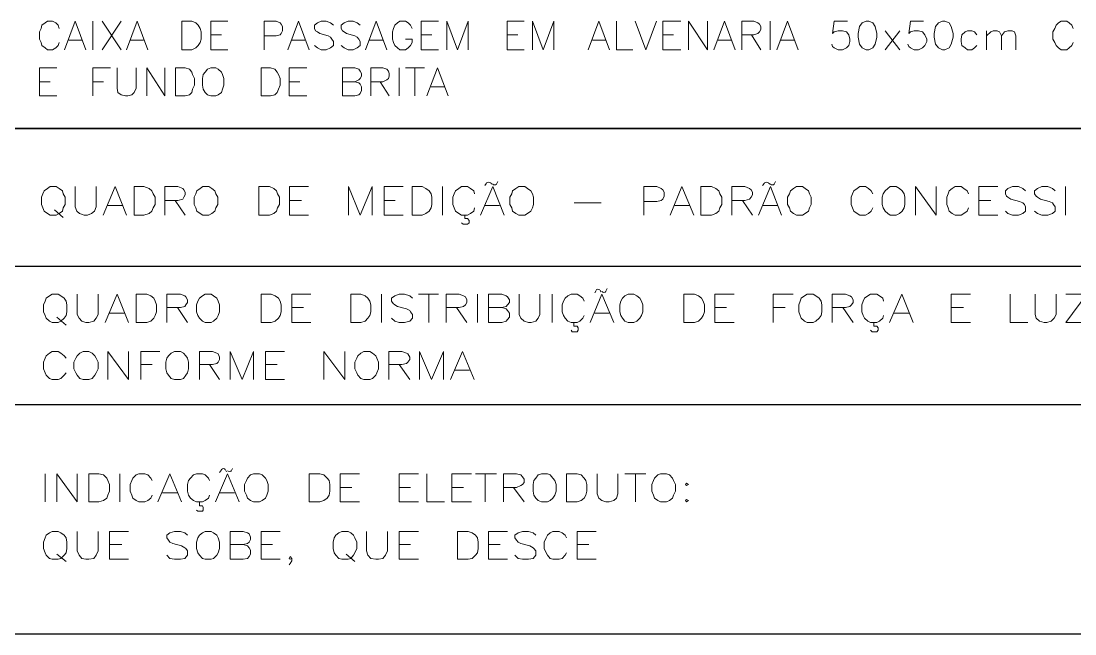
# Model space of a CAD drawing. Header units: millimetres. Extents: x 3240 to 3412, y 1366 to 1426.
# Drawn here: x 3309.78 to 3317.29, y 1415.86 to 1420.23 of the extents above; entities that cross this region are included whole.
import ezdxf

# ---------------------------------------------------------------- set-up
doc = ezdxf.new("R2010")
doc.units = ezdxf.units.MM

msp = doc.modelspace()

# ---------------------------------------------------------------- linework, layer by layer
at = {"color": 7, "linetype": 'Continuous', "lineweight": 13, "true_color": 0x000007}
for points in [[(3310.0475, 1420.1781), (3310.0408, 1420.2013), (3310.0243, 1420.2178), (3310.0011, 1420.231), (3309.9648, 1420.231), (3309.9482, 1420.2178), (3309.9251, 1420.2013), (3309.9184, 1420.1781), (3309.9085, 1420.1549), (3309.9085, 1420.102), (3309.9184, 1420.0789), (3309.9251, 1420.0557), (3309.9482, 1420.0392), (3309.9648, 1420.0259), (3310.0011, 1420.0259), (3310.0243, 1420.0392), (3310.0408, 1420.0557), (3310.0475, 1420.0789)], [(3310.0871, 1420.0259), (3310.1632, 1420.231), (3310.2393, 1420.0259)], [(3310.2889, 1420.231), (3310.2889, 1420.0259), (3310.2889, 1420.0259)], [(3310.3551, 1420.231), (3310.4907, 1420.0259), (3310.4907, 1420.0259)], [(3310.4907, 1420.231), (3310.3551, 1420.0259), (3310.3551, 1420.0259)], [(3310.5271, 1420.0259), (3310.6032, 1420.231), (3310.6792, 1420.0259)], [(3311.1291, 1420.0259), (3311.1291, 1420.231), (3311.2515, 1420.231)], [(3311.5095, 1420.0259), (3311.5095, 1420.231), (3311.5955, 1420.231), (3311.6253, 1420.2178), (3311.6319, 1420.2079), (3311.6418, 1420.1913), (3311.6418, 1420.1616), (3311.6319, 1420.1417), (3311.6253, 1420.1318), (3311.5955, 1420.1252), (3311.5095, 1420.1252)], [(3311.6782, 1420.0259), (3311.7543, 1420.231), (3311.8304, 1420.0259)], [(3312.0057, 1420.2013), (3311.9825, 1420.2178), (3311.9527, 1420.231), (3311.9164, 1420.231), (3311.8899, 1420.2178), (3311.87, 1420.2013), (3311.87, 1420.1781), (3311.8767, 1420.1616), (3311.8899, 1420.1549), (3311.9064, 1420.1417), (3311.966, 1420.1252), (3311.9825, 1420.1153), (3311.9924, 1420.102), (3312.0057, 1420.0855), (3312.0057, 1420.0557), (3311.9825, 1420.0392), (3311.9527, 1420.0259), (3311.9164, 1420.0259), (3311.8899, 1420.0392), (3311.87, 1420.0557)], [(3312.1942, 1420.2013), (3312.1744, 1420.2178), (3312.1446, 1420.231), (3312.1082, 1420.231), (3312.0817, 1420.2178), (3312.0586, 1420.2013), (3312.0586, 1420.1781), (3312.0685, 1420.1616), (3312.0817, 1420.1549), (3312.0983, 1420.1417), (3312.1578, 1420.1252), (3312.1744, 1420.1153), (3312.1843, 1420.102), (3312.1942, 1420.0855), (3312.1942, 1420.0557), (3312.1744, 1420.0392), (3312.1446, 1420.0259), (3312.1082, 1420.0259), (3312.0817, 1420.0392), (3312.0586, 1420.0557)], [(3312.2339, 1420.0259), (3312.31, 1420.231), (3312.3861, 1420.0259)], [(3312.5647, 1420.1781), (3312.5548, 1420.2013), (3312.5382, 1420.2178), (3312.5184, 1420.231), (3312.4787, 1420.231), (3312.4621, 1420.2178), (3312.4423, 1420.2013), (3312.4324, 1420.1781), (3312.4258, 1420.1549), (3312.4258, 1420.102), (3312.4324, 1420.0789), (3312.4423, 1420.0557), (3312.4621, 1420.0392), (3312.4787, 1420.0259), (3312.5184, 1420.0259), (3312.5382, 1420.0392), (3312.5548, 1420.0557), (3312.5647, 1420.0789), (3312.5647, 1420.102), (3312.5184, 1420.102)], [(3312.6308, 1420.0259), (3312.6308, 1420.231), (3312.7532, 1420.231)], [(3312.8128, 1420.0259), (3312.8128, 1420.231), (3312.8888, 1420.0259), (3312.9649, 1420.231), (3312.9649, 1420.0259)], [(3313.2428, 1420.0259), (3313.2428, 1420.231), (3313.3652, 1420.231)], [(3313.4247, 1420.0259), (3313.4247, 1420.231), (3313.5008, 1420.0259), (3313.5769, 1420.231), (3313.5769, 1420.0259)], [(3313.8216, 1420.0259), (3313.8977, 1420.231), (3313.9738, 1420.0259)], [(3314.0234, 1420.231), (3314.0234, 1420.0259), (3314.1392, 1420.0259)], [(3314.1557, 1420.231), (3314.2318, 1420.0259), (3314.3079, 1420.231)], [(3314.3542, 1420.0259), (3314.3542, 1420.231), (3314.4832, 1420.231)], [(3314.5361, 1420.0259), (3314.5361, 1420.231), (3314.6717, 1420.0259), (3314.6717, 1420.231)], [(3314.7181, 1420.0259), (3314.7941, 1420.231), (3314.8702, 1420.0259)], [(3314.9165, 1420.0259), (3314.9165, 1420.231), (3315.0025, 1420.231), (3315.0323, 1420.2178), (3315.0422, 1420.2079), (3315.0521, 1420.1913), (3315.0521, 1420.1715), (3315.0422, 1420.1549), (3315.0323, 1420.1417), (3315.0025, 1420.1318), (3314.9165, 1420.1318)], [(3315.1183, 1420.231), (3315.1183, 1420.0259), (3315.1183, 1420.0259)], [(3315.1679, 1420.0259), (3315.244, 1420.231), (3315.3201, 1420.0259)], [(3315.6707, 1420.231), (3315.5748, 1420.231), (3315.5649, 1420.1417), (3315.5748, 1420.1549), (3315.6045, 1420.1616), (3315.6343, 1420.1616), (3315.6641, 1420.1549), (3315.6806, 1420.1318), (3315.6872, 1420.102), (3315.6872, 1420.0855), (3315.6806, 1420.0557), (3315.6641, 1420.0392), (3315.6343, 1420.0259), (3315.6045, 1420.0259), (3315.5748, 1420.0392), (3315.5649, 1420.0491), (3315.5582, 1420.0656)], [(3316.2132, 1420.231), (3316.1206, 1420.231), (3316.1073, 1420.1417), (3316.1206, 1420.1549), (3316.147, 1420.1616), (3316.1768, 1420.1616), (3316.2066, 1420.1549), (3316.2231, 1420.1318), (3316.2363, 1420.102), (3316.2363, 1420.0855), (3316.2231, 1420.0557), (3316.2066, 1420.0392), (3316.1768, 1420.0259), (3316.147, 1420.0259), (3316.1206, 1420.0392), (3316.1073, 1420.0491), (3316.1007, 1420.0656)], [(3317.2816, 1420.1781), (3317.2717, 1420.2013), (3317.2518, 1420.2178), (3317.2353, 1420.231), (3317.1956, 1420.231), (3317.1757, 1420.2178), (3317.1592, 1420.2013), (3317.1493, 1420.1781), (3317.1361, 1420.1549), (3317.1361, 1420.102), (3317.1493, 1420.0789), (3317.1592, 1420.0557), (3317.1757, 1420.0392), (3317.1956, 1420.0259), (3317.2353, 1420.0259), (3317.2518, 1420.0392), (3317.2717, 1420.0557), (3317.2816, 1420.0789)], [(3311.1291, 1420.1318), (3311.2052, 1420.1318), (3311.2052, 1420.1318)], [(3312.6308, 1420.1318), (3312.7069, 1420.1318), (3312.7069, 1420.1318)], [(3313.2428, 1420.1318), (3313.3189, 1420.1318), (3313.3189, 1420.1318)], [(3314.3542, 1420.1318), (3314.4303, 1420.1318), (3314.4303, 1420.1318)], [(3314.986, 1420.1318), (3315.0521, 1420.0259), (3315.0521, 1420.0259)], [(3315.9386, 1420.1616), (3316.0445, 1420.0259), (3316.0445, 1420.0259)], [(3316.0445, 1420.1616), (3315.9386, 1420.0259), (3315.9386, 1420.0259)], [(3316.5936, 1420.1318), (3316.577, 1420.1549), (3316.5572, 1420.1616), (3316.5274, 1420.1616), (3316.5109, 1420.1549), (3316.4877, 1420.1318), (3316.4811, 1420.102), (3316.4811, 1420.0855), (3316.4877, 1420.0557), (3316.5109, 1420.0392), (3316.5274, 1420.0259), (3316.5572, 1420.0259), (3316.577, 1420.0392), (3316.5936, 1420.0557)], [(3316.663, 1420.1616), (3316.663, 1420.0259), (3316.663, 1420.0259)], [(3316.663, 1420.1252), (3316.6928, 1420.1549), (3316.7094, 1420.1616), (3316.7391, 1420.1616), (3316.7557, 1420.1549), (3316.7689, 1420.1252), (3316.7689, 1420.0259)], [(3316.7689, 1420.1252), (3316.792, 1420.1549), (3316.8152, 1420.1616), (3316.845, 1420.1616), (3316.8615, 1420.1549), (3316.8714, 1420.1252), (3316.8714, 1420.0259)], [(3310.1169, 1420.0954), (3310.2128, 1420.0954), (3310.2128, 1420.0954)], [(3310.5569, 1420.0954), (3310.6495, 1420.0954), (3310.6495, 1420.0954)], [(3311.708, 1420.0954), (3311.8006, 1420.0954), (3311.8006, 1420.0954)], [(3312.2604, 1420.0954), (3312.3563, 1420.0954), (3312.3563, 1420.0954)], [(3313.8514, 1420.0954), (3313.9473, 1420.0954), (3313.9473, 1420.0954)], [(3314.7478, 1420.0954), (3314.8404, 1420.0954), (3314.8404, 1420.0954)], [(3315.1944, 1420.0954), (3315.2903, 1420.0954), (3315.2903, 1420.0954)], [(3311.1291, 1420.0259), (3311.2515, 1420.0259), (3311.2515, 1420.0259)], [(3312.6308, 1420.0259), (3312.7532, 1420.0259), (3312.7532, 1420.0259)], [(3313.2428, 1420.0259), (3313.3652, 1420.0259), (3313.3652, 1420.0259)], [(3314.3542, 1420.0259), (3314.4832, 1420.0259), (3314.4832, 1420.0259)], [(3309.9085, 1419.6985), (3309.9085, 1419.8969), (3310.0309, 1419.8969)], [(3310.2889, 1419.6985), (3310.2889, 1419.8969), (3310.4146, 1419.8969)], [(3310.4609, 1419.8969), (3310.4609, 1419.7514), (3310.4675, 1419.7216), (3310.4907, 1419.7051), (3310.5205, 1419.6985), (3310.537, 1419.6985), (3310.5668, 1419.7051), (3310.5833, 1419.7216), (3310.5965, 1419.7514), (3310.5965, 1419.8969)], [(3310.6726, 1419.6985), (3310.6726, 1419.8969), (3310.8016, 1419.6985), (3310.8016, 1419.8969)], [(3311.6881, 1419.6985), (3311.6881, 1419.8969), (3311.8138, 1419.8969)], [(3312.1578, 1419.7977), (3312.1843, 1419.7911), (3312.1942, 1419.7812), (3312.2041, 1419.7613), (3312.2041, 1419.7349), (3312.1942, 1419.715), (3312.1843, 1419.7051), (3312.1578, 1419.6985), (3312.0685, 1419.6985), (3312.0685, 1419.8969), (3312.1578, 1419.8969), (3312.1843, 1419.887), (3312.1942, 1419.8738), (3312.2041, 1419.8572), (3312.2041, 1419.8374), (3312.1942, 1419.8209), (3312.1843, 1419.8109), (3312.1578, 1419.7977), (3312.0685, 1419.7977)], [(3312.2703, 1419.6985), (3312.2703, 1419.8969), (3312.3563, 1419.8969), (3312.3861, 1419.887), (3312.396, 1419.8738), (3312.4026, 1419.8572), (3312.4026, 1419.8374), (3312.396, 1419.8209), (3312.3861, 1419.8109), (3312.3563, 1419.7977), (3312.2703, 1419.7977)], [(3312.4721, 1419.8969), (3312.4721, 1419.6985), (3312.4721, 1419.6985)], [(3312.5184, 1419.8969), (3312.654, 1419.8969), (3312.654, 1419.8969)], [(3312.5845, 1419.8969), (3312.5845, 1419.6985), (3312.5845, 1419.6985)], [(3312.6705, 1419.6985), (3312.7466, 1419.8969), (3312.8227, 1419.6985)], [(3309.9085, 1419.7977), (3309.9846, 1419.7977), (3309.9846, 1419.7977)], [(3310.2889, 1419.7977), (3310.365, 1419.7977), (3310.365, 1419.7977)], [(3311.6881, 1419.7977), (3311.7642, 1419.7977), (3311.7642, 1419.7977)], [(3312.3364, 1419.7977), (3312.4026, 1419.6985), (3312.4026, 1419.6985)], [(3312.7003, 1419.7613), (3312.7929, 1419.7613), (3312.7929, 1419.7613)], [(3309.9085, 1419.6985), (3310.0309, 1419.6985), (3310.0309, 1419.6985)], [(3311.6881, 1419.6985), (3311.8138, 1419.6985), (3311.8138, 1419.6985)], [(3313.084, 1419.0568), (3313.0972, 1419.0733), (3313.0972, 1419.0733)], [(3313.127, 1419.0733), (3313.1369, 1419.0667), (3313.1369, 1419.0667)], [(3313.1667, 1419.0667), (3313.1766, 1419.0865), (3313.1766, 1419.0865)], [(3315.0654, 1419.0568), (3315.0786, 1419.0733), (3315.0786, 1419.0733)], [(3315.1084, 1419.0733), (3315.1183, 1419.0667), (3315.1183, 1419.0667)], [(3315.1481, 1419.0667), (3315.158, 1419.0865), (3315.158, 1419.0865)], [(3310.1632, 1419.0501), (3310.1632, 1418.9046), (3310.1731, 1418.8748), (3310.193, 1418.8583), (3310.2261, 1418.8451), (3310.2492, 1418.8451), (3310.279, 1418.8583), (3310.2988, 1418.8748), (3310.3121, 1418.9046), (3310.3121, 1419.0501)], [(3310.3617, 1418.8451), (3310.4477, 1419.0501), (3310.5271, 1418.8451)], [(3310.8016, 1418.8451), (3310.8016, 1419.0501), (3310.8942, 1419.0501), (3310.9306, 1419.0369), (3310.9372, 1419.027), (3310.9472, 1419.0105), (3310.9472, 1418.9906), (3310.9372, 1418.9741), (3310.9306, 1418.9608), (3310.8942, 1418.9509), (3310.8016, 1418.9509)], [(3311.6914, 1418.8451), (3311.6914, 1419.0501), (3311.827, 1419.0501)], [(3312.1115, 1418.8451), (3312.1115, 1419.0501), (3312.1942, 1418.8451), (3312.2802, 1419.0501), (3312.2802, 1418.8451)], [(3312.3662, 1418.8451), (3312.3662, 1419.0501), (3312.5018, 1419.0501)], [(3312.783, 1419.0501), (3312.783, 1418.8451), (3312.783, 1418.8451)], [(3313.0112, 1418.9972), (3313.0046, 1419.0204), (3312.9815, 1419.0369), (3312.9616, 1419.0501), (3312.9186, 1419.0501), (3312.8988, 1419.0369), (3312.8756, 1419.0204), (3312.8657, 1418.9972), (3312.8558, 1418.9741), (3312.8558, 1418.9211), (3312.8657, 1418.898), (3312.8756, 1418.8748), (3312.8988, 1418.8583), (3312.9186, 1418.8451), (3312.9616, 1418.8451), (3312.9815, 1418.8583), (3313.0046, 1418.8748), (3313.0112, 1418.898)], [(3313.0542, 1418.8451), (3313.1402, 1419.0501), (3313.2229, 1418.8451)], [(3314.2186, 1418.8451), (3314.2186, 1419.0501), (3314.3112, 1419.0501), (3314.341, 1419.0369), (3314.3542, 1419.027), (3314.3641, 1419.0105), (3314.3641, 1418.9807), (3314.3542, 1418.9608), (3314.341, 1418.9509), (3314.3112, 1418.9443), (3314.2186, 1418.9443)], [(3314.4071, 1418.8451), (3314.4898, 1419.0501), (3314.5758, 1418.8451)], [(3314.8471, 1418.8451), (3314.8471, 1419.0501), (3314.9397, 1419.0501), (3314.9728, 1419.0369), (3314.9827, 1419.027), (3314.9926, 1419.0105), (3314.9926, 1418.9906), (3314.9827, 1418.9741), (3314.9728, 1418.9608), (3314.9397, 1418.9509), (3314.8471, 1418.9509)], [(3315.0356, 1418.8451), (3315.1216, 1419.0501), (3315.201, 1418.8451)], [(3315.8526, 1418.9972), (3315.8394, 1419.0204), (3315.8196, 1419.0369), (3315.7997, 1419.0501), (3315.76, 1419.0501), (3315.7402, 1419.0369), (3315.717, 1419.0204), (3315.7071, 1418.9972), (3315.6972, 1418.9741), (3315.6972, 1418.9211), (3315.7071, 1418.898), (3315.717, 1418.8748), (3315.7402, 1418.8583), (3315.76, 1418.8451), (3315.7997, 1418.8451), (3315.8196, 1418.8583), (3315.8394, 1418.8748), (3315.8526, 1418.898)], [(3316.1569, 1418.8451), (3316.1569, 1419.0501), (3316.3025, 1418.8451), (3316.3025, 1419.0501)], [(3316.534, 1418.9972), (3316.5241, 1419.0204), (3316.501, 1419.0369), (3316.4811, 1419.0501), (3316.4381, 1419.0501), (3316.4183, 1419.0369), (3316.3951, 1419.0204), (3316.3885, 1418.9972), (3316.3786, 1418.9741), (3316.3786, 1418.9211), (3316.3885, 1418.898), (3316.3951, 1418.8748), (3316.4183, 1418.8583), (3316.4381, 1418.8451), (3316.4811, 1418.8451), (3316.501, 1418.8583), (3316.5241, 1418.8748), (3316.534, 1418.898)], [(3316.6068, 1418.8451), (3316.6068, 1419.0501), (3316.7424, 1419.0501)], [(3316.9409, 1419.0204), (3316.921, 1419.0369), (3316.8913, 1419.0501), (3316.8483, 1419.0501), (3316.8152, 1419.0369), (3316.7987, 1419.0204), (3316.7987, 1418.9972), (3316.8053, 1418.9807), (3316.8152, 1418.9741), (3316.835, 1418.9608), (3316.8979, 1418.9443), (3316.921, 1418.9344), (3316.9343, 1418.9211), (3316.9409, 1418.9046), (3316.9409, 1418.8748), (3316.921, 1418.8583), (3316.8913, 1418.8451), (3316.8483, 1418.8451), (3316.8152, 1418.8583), (3316.7987, 1418.8748)], [(3317.1526, 1419.0204), (3317.1327, 1419.0369), (3317.0997, 1419.0501), (3317.0567, 1419.0501), (3317.0269, 1419.0369), (3317.0037, 1419.0204), (3317.0037, 1418.9972), (3317.017, 1418.9807), (3317.0269, 1418.9741), (3317.0467, 1418.9608), (3317.1096, 1418.9443), (3317.1327, 1418.9344), (3317.1394, 1418.9211), (3317.1526, 1418.9046), (3317.1526, 1418.8748), (3317.1327, 1418.8583), (3317.0997, 1418.8451), (3317.0567, 1418.8451), (3317.0269, 1418.8583), (3317.0037, 1418.8748)], [(3317.2254, 1419.0501), (3317.2254, 1418.8451), (3317.2254, 1418.8451)], [(3310.3915, 1418.9145), (3310.4973, 1418.9145), (3310.4973, 1418.9145)], [(3310.8744, 1418.9509), (3310.9472, 1418.8451), (3310.9472, 1418.8451)], [(3311.6914, 1418.9509), (3311.7774, 1418.9509), (3311.7774, 1418.9509)], [(3312.3662, 1418.9509), (3312.4456, 1418.9509), (3312.4456, 1418.9509)], [(3313.084, 1418.9145), (3313.1899, 1418.9145), (3313.1899, 1418.9145)], [(3313.7224, 1418.9344), (3313.9143, 1418.9344), (3313.9143, 1418.9344)], [(3314.4402, 1418.9145), (3314.5427, 1418.9145), (3314.5427, 1418.9145)], [(3314.9231, 1418.9509), (3314.9926, 1418.8451), (3314.9926, 1418.8451)], [(3315.0654, 1418.9145), (3315.1712, 1418.9145), (3315.1712, 1418.9145)], [(3316.6068, 1418.9509), (3316.6928, 1418.9509), (3316.6928, 1418.9509)], [(3310.0144, 1418.8848), (3310.0772, 1418.8285), (3310.0772, 1418.8285)], [(3311.6914, 1418.8451), (3311.827, 1418.8451), (3311.827, 1418.8451)], [(3312.3662, 1418.8451), (3312.5018, 1418.8451), (3312.5018, 1418.8451)], [(3312.9186, 1418.7921), (3312.9285, 1418.7822), (3312.9616, 1418.7822), (3312.9715, 1418.7921), (3312.9715, 1418.8087), (3312.9616, 1418.8219), (3312.9418, 1418.8219), (3312.9418, 1418.8451)], [(3316.6068, 1418.8451), (3316.7424, 1418.8451), (3316.7424, 1418.8451)], [(3313.868, 1418.2927), (3313.8779, 1418.3092), (3313.8779, 1418.3092)], [(3313.9076, 1418.3092), (3313.9143, 1418.2993), (3313.9143, 1418.2993)], [(3313.944, 1418.2993), (3313.9573, 1418.3224), (3313.9573, 1418.3224)], [(3310.1765, 1418.2827), (3310.1765, 1418.1372), (3310.1897, 1418.1107), (3310.2095, 1418.0909), (3310.2393, 1418.081), (3310.2591, 1418.081), (3310.2955, 1418.0909), (3310.3121, 1418.1107), (3310.3253, 1418.1372), (3310.3253, 1418.2827)], [(3310.3749, 1418.081), (3310.4609, 1418.2827), (3310.5436, 1418.081)], [(3310.8149, 1418.081), (3310.8149, 1418.2827), (3310.9141, 1418.2827), (3310.9439, 1418.2695), (3310.9505, 1418.2629), (3310.9637, 1418.243), (3310.9637, 1418.2232), (3310.9505, 1418.2067), (3310.9439, 1418.1934), (3310.9141, 1418.1868), (3310.8149, 1418.1868)], [(3311.708, 1418.081), (3311.708, 1418.2827), (3311.8436, 1418.2827)], [(3312.3464, 1418.2827), (3312.3464, 1418.081), (3312.3464, 1418.081)], [(3312.568, 1418.253), (3312.5481, 1418.2695), (3312.5118, 1418.2827), (3312.4721, 1418.2827), (3312.4423, 1418.2695), (3312.4191, 1418.253), (3312.4191, 1418.2331), (3312.4291, 1418.2166), (3312.4423, 1418.2067), (3312.4621, 1418.1934), (3312.525, 1418.1769), (3312.5481, 1418.167), (3312.5548, 1418.157), (3312.568, 1418.1372), (3312.568, 1418.1107), (3312.5481, 1418.0909), (3312.5118, 1418.081), (3312.4721, 1418.081), (3312.4423, 1418.0909), (3312.4191, 1418.1107)], [(3312.611, 1418.2827), (3312.7532, 1418.2827), (3312.7532, 1418.2827)], [(3312.6838, 1418.2827), (3312.6838, 1418.081), (3312.6838, 1418.081)], [(3312.8095, 1418.081), (3312.8095, 1418.2827), (3312.9021, 1418.2827), (3312.9318, 1418.2695), (3312.9451, 1418.2629), (3312.955, 1418.243), (3312.955, 1418.2232), (3312.9451, 1418.2067), (3312.9318, 1418.1934), (3312.9021, 1418.1868), (3312.8095, 1418.1868)], [(3313.0311, 1418.2827), (3313.0311, 1418.081), (3313.0311, 1418.081)], [(3313.2064, 1418.1868), (3313.2362, 1418.1769), (3313.2461, 1418.167), (3313.2593, 1418.1471), (3313.2593, 1418.1173), (3313.2461, 1418.1008), (3313.2362, 1418.0909), (3313.2064, 1418.081), (3313.1105, 1418.081), (3313.1105, 1418.2827), (3313.2064, 1418.2827), (3313.2362, 1418.2695), (3313.2461, 1418.2629), (3313.2593, 1418.243), (3313.2593, 1418.2232), (3313.2461, 1418.2067), (3313.2362, 1418.1934), (3313.2064, 1418.1868), (3313.1105, 1418.1868)], [(3313.3288, 1418.2827), (3313.3288, 1418.1372), (3313.342, 1418.1107), (3313.3652, 1418.0909), (3313.3949, 1418.081), (3313.4148, 1418.081), (3313.4479, 1418.0909), (3313.4644, 1418.1107), (3313.4776, 1418.1372), (3313.4776, 1418.2827)], [(3313.5636, 1418.2827), (3313.5636, 1418.081), (3313.5636, 1418.081)], [(3313.7919, 1418.2331), (3313.782, 1418.253), (3313.7621, 1418.2695), (3313.7423, 1418.2827), (3313.6993, 1418.2827), (3313.6761, 1418.2695), (3313.6563, 1418.253), (3313.6463, 1418.2331), (3313.6364, 1418.2067), (3313.6364, 1418.157), (3313.6463, 1418.1306), (3313.6563, 1418.1107), (3313.6761, 1418.0909), (3313.6993, 1418.081), (3313.7423, 1418.081), (3313.7621, 1418.0909), (3313.782, 1418.1107), (3313.7919, 1418.1306)], [(3313.8349, 1418.081), (3313.9176, 1418.2827), (3314.0036, 1418.081)], [(3314.7247, 1418.081), (3314.7247, 1418.2827), (3314.8636, 1418.2827)], [(3315.1415, 1418.081), (3315.1415, 1418.2827), (3315.2837, 1418.2827)], [(3315.5615, 1418.081), (3315.5615, 1418.2827), (3315.6575, 1418.2827), (3315.6872, 1418.2695), (3315.7005, 1418.2629), (3315.7104, 1418.243), (3315.7104, 1418.2232), (3315.7005, 1418.2067), (3315.6872, 1418.1934), (3315.6575, 1418.1868), (3315.5615, 1418.1868)], [(3315.9287, 1418.2331), (3315.9221, 1418.253), (3315.8989, 1418.2695), (3315.8791, 1418.2827), (3315.8361, 1418.2827), (3315.8162, 1418.2695), (3315.7931, 1418.253), (3315.7832, 1418.2331), (3315.7732, 1418.2067), (3315.7732, 1418.157), (3315.7832, 1418.1306), (3315.7931, 1418.1107), (3315.8162, 1418.0909), (3315.8361, 1418.081), (3315.8791, 1418.081), (3315.8989, 1418.0909), (3315.9221, 1418.1107), (3315.9287, 1418.1306)], [(3315.9717, 1418.081), (3316.0577, 1418.2827), (3316.1404, 1418.081)], [(3316.4116, 1418.081), (3316.4116, 1418.2827), (3316.5473, 1418.2827)], [(3316.8317, 1418.2827), (3316.8317, 1418.081), (3316.9574, 1418.081)], [(3317.0104, 1418.2827), (3317.0104, 1418.1372), (3317.017, 1418.1107), (3317.0401, 1418.0909), (3317.0732, 1418.081), (3317.0931, 1418.081), (3317.1228, 1418.0909), (3317.146, 1418.1107), (3317.1592, 1418.1372), (3317.1592, 1418.2827)], [(3317.3775, 1418.081), (3317.2287, 1418.081), (3317.3775, 1418.2827), (3317.2287, 1418.2827)], [(3310.8909, 1418.1868), (3310.9637, 1418.081), (3310.9637, 1418.081)], [(3311.708, 1418.1868), (3311.7907, 1418.1868), (3311.7907, 1418.1868)], [(3312.8822, 1418.1868), (3312.955, 1418.081), (3312.955, 1418.081)], [(3314.7247, 1418.1868), (3314.8074, 1418.1868), (3314.8074, 1418.1868)], [(3315.1415, 1418.1868), (3315.2275, 1418.1868), (3315.2275, 1418.1868)], [(3315.6376, 1418.1868), (3315.7104, 1418.081), (3315.7104, 1418.081)], [(3316.4116, 1418.1868), (3316.4977, 1418.1868), (3316.4977, 1418.1868)], [(3310.0309, 1418.1173), (3310.0971, 1418.0611), (3310.0971, 1418.0611)], [(3310.408, 1418.1471), (3310.5138, 1418.1471), (3310.5138, 1418.1471)], [(3311.708, 1418.081), (3311.8436, 1418.081), (3311.8436, 1418.081)], [(3313.6993, 1418.0247), (3313.7059, 1418.0148), (3313.7423, 1418.0148), (3313.7489, 1418.0247), (3313.7489, 1418.0413), (3313.7423, 1418.0545), (3313.7191, 1418.0545), (3313.7191, 1418.081)], [(3313.868, 1418.1471), (3313.9705, 1418.1471), (3313.9705, 1418.1471)], [(3314.7247, 1418.081), (3314.8636, 1418.081), (3314.8636, 1418.081)], [(3315.8361, 1418.0247), (3315.846, 1418.0148), (3315.8791, 1418.0148), (3315.889, 1418.0247), (3315.889, 1418.0413), (3315.8791, 1418.0545), (3315.8592, 1418.0545), (3315.8592, 1418.081)], [(3316.0015, 1418.1471), (3316.1073, 1418.1471), (3316.1073, 1418.1471)], [(3316.4116, 1418.081), (3316.5473, 1418.081), (3316.5473, 1418.081)], [(3310.0971, 1417.8263), (3310.0838, 1417.8428), (3310.0607, 1417.8626), (3310.0408, 1417.8726), (3309.9978, 1417.8726), (3309.978, 1417.8626), (3309.9548, 1417.8428), (3309.9482, 1417.8263), (3309.935, 1417.7965), (3309.935, 1417.7502), (3309.9482, 1417.7204), (3309.9548, 1417.7039), (3309.978, 1417.6807), (3309.9978, 1417.6741), (3310.0408, 1417.6741), (3310.0607, 1417.6807), (3310.0838, 1417.7039), (3310.0971, 1417.7204)], [(3310.3948, 1417.6741), (3310.3948, 1417.8726), (3310.5436, 1417.6741), (3310.5436, 1417.8726)], [(3310.6296, 1417.6741), (3310.6296, 1417.8726), (3310.7652, 1417.8726)], [(3311.0497, 1417.6741), (3311.0497, 1417.8726), (3311.1423, 1417.8726), (3311.1721, 1417.8626), (3311.182, 1417.856), (3311.1919, 1417.8329), (3311.1919, 1417.8163), (3311.182, 1417.7965), (3311.1721, 1417.7866), (3311.1423, 1417.78), (3311.0497, 1417.78)], [(3311.268, 1417.6741), (3311.268, 1417.8726), (3311.354, 1417.6741), (3311.4334, 1417.8726), (3311.4334, 1417.6741)], [(3311.5194, 1417.6741), (3311.5194, 1417.8726), (3311.655, 1417.8726)], [(3311.9362, 1417.6741), (3311.9362, 1417.8726), (3312.0851, 1417.6741), (3312.0851, 1417.8726)], [(3312.3993, 1417.6741), (3312.3993, 1417.8726), (3312.4919, 1417.8726), (3312.525, 1417.8626), (3312.5349, 1417.856), (3312.5481, 1417.8329), (3312.5481, 1417.8163), (3312.5349, 1417.7965), (3312.525, 1417.7866), (3312.4919, 1417.78), (3312.3993, 1417.78)], [(3312.6176, 1417.6741), (3312.6176, 1417.8726), (3312.7036, 1417.6741), (3312.7896, 1417.8726), (3312.7896, 1417.6741)], [(3312.8392, 1417.6741), (3312.9252, 1417.8726), (3313.0079, 1417.6741)], [(3310.6296, 1417.78), (3310.7123, 1417.78), (3310.7123, 1417.78)], [(3311.1192, 1417.78), (3311.1919, 1417.6741), (3311.1919, 1417.6741)], [(3311.5194, 1417.78), (3311.6021, 1417.78), (3311.6021, 1417.78)], [(3312.4721, 1417.78), (3312.5481, 1417.6741), (3312.5481, 1417.6741)], [(3312.869, 1417.7403), (3312.9748, 1417.7403), (3312.9748, 1417.7403)], [(3311.5194, 1417.6741), (3311.655, 1417.6741), (3311.655, 1417.6741)], [(3311.1919, 1417.0092), (3311.2052, 1417.0291), (3311.2052, 1417.0291)], [(3311.2349, 1417.0291), (3311.2416, 1417.0159), (3311.2416, 1417.0159)], [(3311.2713, 1417.0159), (3311.2846, 1417.039), (3311.2846, 1417.039)], [(3309.9482, 1416.9993), (3309.9482, 1416.8008), (3309.9482, 1416.8008)], [(3310.0309, 1416.8008), (3310.0309, 1416.9993), (3310.1765, 1416.8008), (3310.1765, 1416.9993)], [(3310.4808, 1416.9993), (3310.4808, 1416.8008), (3310.4808, 1416.8008)], [(3310.7123, 1416.953), (3310.7024, 1416.9695), (3310.6792, 1416.9927), (3310.6594, 1416.9993), (3310.6164, 1416.9993), (3310.5965, 1416.9927), (3310.5734, 1416.9695), (3310.5668, 1416.953), (3310.5535, 1416.9232), (3310.5535, 1416.8769), (3310.5668, 1416.8472), (3310.5734, 1416.8273), (3310.5965, 1416.8108), (3310.6164, 1416.8008), (3310.6594, 1416.8008), (3310.6792, 1416.8108), (3310.7024, 1416.8273), (3310.7123, 1416.8472)], [(3310.752, 1416.8008), (3310.838, 1416.9993), (3310.9207, 1416.8008)], [(3311.1192, 1416.953), (3311.1126, 1416.9695), (3311.0894, 1416.9927), (3311.0696, 1416.9993), (3311.0266, 1416.9993), (3311.0067, 1416.9927), (3310.9836, 1416.9695), (3310.9703, 1416.953), (3310.9637, 1416.9232), (3310.9637, 1416.8769), (3310.9703, 1416.8472), (3310.9836, 1416.8273), (3311.0067, 1416.8108), (3311.0266, 1416.8008), (3311.0696, 1416.8008), (3311.0894, 1416.8108), (3311.1126, 1416.8273), (3311.1192, 1416.8472)], [(3311.1622, 1416.8008), (3311.2482, 1416.9993), (3311.3309, 1416.8008)], [(3312.052, 1416.8008), (3312.052, 1416.9993), (3312.1909, 1416.9993)], [(3312.4721, 1416.8008), (3312.4721, 1416.9993), (3312.611, 1416.9993)], [(3312.6705, 1416.9993), (3312.6705, 1416.8008), (3312.7962, 1416.8008)], [(3312.8492, 1416.8008), (3312.8492, 1416.9993), (3312.9881, 1416.9993)], [(3313.0179, 1416.9993), (3313.1667, 1416.9993), (3313.1667, 1416.9993)], [(3313.0873, 1416.9993), (3313.0873, 1416.8008), (3313.0873, 1416.8008)], [(3313.2163, 1416.8008), (3313.2163, 1416.9993), (3313.3089, 1416.9993), (3313.342, 1416.9927), (3313.3519, 1416.9795), (3313.3652, 1416.9629), (3313.3652, 1416.9398), (3313.3519, 1416.9232), (3313.342, 1416.9166), (3313.3089, 1416.9034), (3313.2163, 1416.9034)], [(3313.8845, 1416.9993), (3313.8845, 1416.8571), (3313.8977, 1416.8273), (3313.9176, 1416.8108), (3313.9473, 1416.8008), (3313.9705, 1416.8008), (3314.0036, 1416.8108), (3314.0234, 1416.8273), (3314.0333, 1416.8571), (3314.0333, 1416.9993)], [(3314.083, 1416.9993), (3314.2318, 1416.9993), (3314.2318, 1416.9993)], [(3314.159, 1416.9993), (3314.159, 1416.8008), (3314.159, 1416.8008)], [(3312.052, 1416.9034), (3312.1347, 1416.9034), (3312.1347, 1416.9034)], [(3312.4721, 1416.9034), (3312.5548, 1416.9034), (3312.5548, 1416.9034)], [(3312.8492, 1416.9034), (3312.9318, 1416.9034), (3312.9318, 1416.9034)], [(3313.2891, 1416.9034), (3313.3652, 1416.8008), (3313.3652, 1416.8008)], [(3310.7851, 1416.8637), (3310.8909, 1416.8637), (3310.8909, 1416.8637)], [(3311.0266, 1416.7413), (3311.0365, 1416.7347), (3311.0696, 1416.7347), (3311.0762, 1416.7413), (3311.0762, 1416.7612), (3311.0696, 1416.7711), (3311.0497, 1416.7711), (3311.0497, 1416.8008)], [(3311.1919, 1416.8637), (3311.2978, 1416.8637), (3311.2978, 1416.8637)], [(3312.052, 1416.8008), (3312.1909, 1416.8008), (3312.1909, 1416.8008)], [(3312.4721, 1416.8008), (3312.611, 1416.8008), (3312.611, 1416.8008)], [(3312.8492, 1416.8008), (3312.9881, 1416.8008), (3312.9881, 1416.8008)], [(3310.1765, 1416.5891), (3310.1765, 1416.4502), (3310.1897, 1416.4204), (3310.2095, 1416.3973), (3310.2393, 1416.3907), (3310.2591, 1416.3907), (3310.2955, 1416.3973), (3310.3121, 1416.4204), (3310.3253, 1416.4502), (3310.3253, 1416.5891)], [(3310.408, 1416.3907), (3310.408, 1416.5891), (3310.5436, 1416.5891)], [(3310.9637, 1416.5627), (3310.9439, 1416.5792), (3310.9141, 1416.5891), (3310.8711, 1416.5891), (3310.838, 1416.5792), (3310.8149, 1416.5627), (3310.8149, 1416.5428), (3310.8281, 1416.5263), (3310.838, 1416.5131), (3310.8579, 1416.5031), (3310.9207, 1416.4866), (3310.9439, 1416.4734), (3310.9505, 1416.4668), (3310.9637, 1416.4502), (3310.9637, 1416.4204), (3310.9439, 1416.3973), (3310.9141, 1416.3907), (3310.8711, 1416.3907), (3310.838, 1416.3973), (3310.8149, 1416.4204)], [(3311.3606, 1416.4965), (3311.3904, 1416.4866), (3311.4036, 1416.4734), (3311.4136, 1416.4568), (3311.4136, 1416.4271), (3311.4036, 1416.4105), (3311.3904, 1416.3973), (3311.3606, 1416.3907), (3311.268, 1416.3907), (3311.268, 1416.5891), (3311.3606, 1416.5891), (3311.3904, 1416.5792), (3311.4036, 1416.5726), (3311.4136, 1416.5495), (3311.4136, 1416.5329), (3311.4036, 1416.5131), (3311.3904, 1416.5031), (3311.3606, 1416.4965), (3311.268, 1416.4965)], [(3311.4896, 1416.3907), (3311.4896, 1416.5891), (3311.6253, 1416.5891)], [(3312.2405, 1416.5891), (3312.2405, 1416.4502), (3312.2504, 1416.4204), (3312.2703, 1416.3973), (3312.3067, 1416.3907), (3312.3265, 1416.3907), (3312.3563, 1416.3973), (3312.3761, 1416.4204), (3312.3894, 1416.4502), (3312.3894, 1416.5891)], [(3312.4721, 1416.3907), (3312.4721, 1416.5891), (3312.611, 1416.5891)], [(3313.1105, 1416.3907), (3313.1105, 1416.5891), (3313.2461, 1416.5891)], [(3313.4479, 1416.5627), (3313.428, 1416.5792), (3313.3949, 1416.5891), (3313.3519, 1416.5891), (3313.3222, 1416.5792), (3313.299, 1416.5627), (3313.299, 1416.5428), (3313.3089, 1416.5263), (3313.3222, 1416.5131), (3313.342, 1416.5031), (3313.4049, 1416.4866), (3313.428, 1416.4734), (3313.4346, 1416.4668), (3313.4479, 1416.4502), (3313.4479, 1416.4204), (3313.428, 1416.3973), (3313.3949, 1416.3907), (3313.3519, 1416.3907), (3313.3222, 1416.3973), (3313.299, 1416.4204)], [(3313.6662, 1416.5428), (3313.6563, 1416.5627), (3313.6364, 1416.5792), (3313.6133, 1416.5891), (3313.5703, 1416.5891), (3313.5504, 1416.5792), (3313.5306, 1416.5627), (3313.5206, 1416.5428), (3313.5074, 1416.5131), (3313.5074, 1416.4668), (3313.5206, 1416.437), (3313.5306, 1416.4204), (3313.5504, 1416.3973), (3313.5703, 1416.3907), (3313.6133, 1416.3907), (3313.6364, 1416.3973), (3313.6563, 1416.4204), (3313.6662, 1416.437)], [(3313.7423, 1416.3907), (3313.7423, 1416.5891), (3313.8779, 1416.5891)], [(3310.0309, 1416.4271), (3310.0971, 1416.3741), (3310.0971, 1416.3741)], [(3310.408, 1416.4965), (3310.494, 1416.4965), (3310.494, 1416.4965)], [(3311.4896, 1416.4965), (3311.569, 1416.4965), (3311.569, 1416.4965)], [(3312.095, 1416.4271), (3312.1578, 1416.3741), (3312.1578, 1416.3741)], [(3312.4721, 1416.4965), (3312.5548, 1416.4965), (3312.5548, 1416.4965)], [(3313.1105, 1416.4965), (3313.1932, 1416.4965), (3313.1932, 1416.4965)], [(3313.7423, 1416.4965), (3313.825, 1416.4965), (3313.825, 1416.4965)], [(3310.408, 1416.3907), (3310.5436, 1416.3907), (3310.5436, 1416.3907)], [(3311.4896, 1416.3907), (3311.6253, 1416.3907), (3311.6253, 1416.3907)], [(3311.708, 1416.3973), (3311.6947, 1416.3907), (3311.6881, 1416.3973), (3311.6947, 1416.4105), (3311.708, 1416.3973), (3311.708, 1416.3808), (3311.6947, 1416.3609), (3311.6881, 1416.351)], [(3312.4721, 1416.3907), (3312.611, 1416.3907), (3312.611, 1416.3907)], [(3313.1105, 1416.3907), (3313.2461, 1416.3907), (3313.2461, 1416.3907)], [(3313.7423, 1416.3907), (3313.8779, 1416.3907), (3313.8779, 1416.3907)], [(3306.991, 1415.8581), (3323.4969, 1415.8581), (3323.4969, 1415.8581)], [(3306.991, 1415.8581), (3323.4969, 1415.8581), (3323.4969, 1415.8581)]]:
    msp.add_lwpolyline(points, dxfattribs=at)
for points in [[(3310.924, 1420.0259), (3310.924, 1420.231), (3310.9935, 1420.231), (3311.0233, 1420.2178), (3311.0398, 1420.2013), (3311.053, 1420.1781), (3311.0596, 1420.1549), (3311.0596, 1420.102), (3311.053, 1420.0789), (3311.0398, 1420.0557), (3311.0233, 1420.0392), (3310.9935, 1420.0259)], [(3315.803, 1420.231), (3315.7766, 1420.2178), (3315.7567, 1420.1913), (3315.7468, 1420.1417), (3315.7468, 1420.1153), (3315.7567, 1420.0656), (3315.7766, 1420.0392), (3315.803, 1420.0259), (3315.8229, 1420.0259), (3315.8526, 1420.0392), (3315.8692, 1420.0656), (3315.8791, 1420.1153), (3315.8791, 1420.1417), (3315.8692, 1420.1913), (3315.8526, 1420.2178), (3315.8229, 1420.231)], [(3316.3488, 1420.231), (3316.319, 1420.2178), (3316.2992, 1420.1913), (3316.2893, 1420.1417), (3316.2893, 1420.1153), (3316.2992, 1420.0656), (3316.319, 1420.0392), (3316.3488, 1420.0259), (3316.3653, 1420.0259), (3316.3951, 1420.0392), (3316.4116, 1420.0656), (3316.4249, 1420.1153), (3316.4249, 1420.1417), (3316.4116, 1420.1913), (3316.3951, 1420.2178), (3316.3653, 1420.231)], [(3310.8777, 1419.6985), (3310.8777, 1419.8969), (3310.9472, 1419.8969), (3310.9769, 1419.887), (3310.9935, 1419.8672), (3311.0001, 1419.8506), (3311.0133, 1419.8209), (3311.0133, 1419.7746), (3311.0001, 1419.7448), (3310.9935, 1419.7216), (3310.9769, 1419.7051), (3310.9472, 1419.6985)], [(3311.1291, 1419.8969), (3311.1059, 1419.887), (3311.0894, 1419.8672), (3311.0762, 1419.8506), (3311.0696, 1419.8209), (3311.0696, 1419.7746), (3311.0762, 1419.7448), (3311.0894, 1419.7216), (3311.1059, 1419.7051), (3311.1291, 1419.6985), (3311.1655, 1419.6985), (3311.182, 1419.7051), (3311.2052, 1419.7216), (3311.2118, 1419.7448), (3311.2217, 1419.7746), (3311.2217, 1419.8209), (3311.2118, 1419.8506), (3311.2052, 1419.8672), (3311.182, 1419.887), (3311.1655, 1419.8969)], [(3311.4896, 1419.6985), (3311.4896, 1419.8969), (3311.5558, 1419.8969), (3311.5856, 1419.887), (3311.6021, 1419.8672), (3311.612, 1419.8506), (3311.6253, 1419.8209), (3311.6253, 1419.7746), (3311.612, 1419.7448), (3311.6021, 1419.7216), (3311.5856, 1419.7051), (3311.5558, 1419.6985)], [(3309.9846, 1419.0501), (3309.9648, 1419.0369), (3309.9416, 1419.0204), (3309.9317, 1418.9972), (3309.9218, 1418.9741), (3309.9218, 1418.9211), (3309.9317, 1418.898), (3309.9416, 1418.8748), (3309.9648, 1418.8583), (3309.9846, 1418.8451), (3310.0276, 1418.8451), (3310.0475, 1418.8583), (3310.0706, 1418.8748), (3310.0772, 1418.898), (3310.0905, 1418.9211), (3310.0905, 1418.9741), (3310.0772, 1418.9972), (3310.0706, 1419.0204), (3310.0475, 1419.0369), (3310.0276, 1419.0501)], [(3310.5833, 1418.8451), (3310.5833, 1419.0501), (3310.6528, 1419.0501), (3310.6892, 1419.0369), (3310.709, 1419.0204), (3310.7189, 1418.9972), (3310.7322, 1418.9741), (3310.7322, 1418.9211), (3310.7189, 1418.898), (3310.709, 1418.8748), (3310.6892, 1418.8583), (3310.6528, 1418.8451)], [(3311.0729, 1419.0501), (3311.053, 1419.0369), (3311.0299, 1419.0204), (3311.0233, 1418.9972), (3311.01, 1418.9741), (3311.01, 1418.9211), (3311.0233, 1418.898), (3311.0299, 1418.8748), (3311.053, 1418.8583), (3311.0729, 1418.8451), (3311.1159, 1418.8451), (3311.1357, 1418.8583), (3311.1589, 1418.8748), (3311.1655, 1418.898), (3311.1787, 1418.9211), (3311.1787, 1418.9741), (3311.1655, 1418.9972), (3311.1589, 1419.0204), (3311.1357, 1419.0369), (3311.1159, 1419.0501)], [(3311.4731, 1418.8451), (3311.4731, 1419.0501), (3311.5492, 1419.0501), (3311.579, 1419.0369), (3311.5988, 1419.0204), (3311.6054, 1418.9972), (3311.6187, 1418.9741), (3311.6187, 1418.9211), (3311.6054, 1418.898), (3311.5988, 1418.8748), (3311.579, 1418.8583), (3311.5492, 1418.8451)], [(3312.5647, 1418.8451), (3312.5647, 1419.0501), (3312.6375, 1419.0501), (3312.6639, 1419.0369), (3312.6871, 1419.0204), (3312.7003, 1418.9972), (3312.7069, 1418.9741), (3312.7069, 1418.9211), (3312.7003, 1418.898), (3312.6871, 1418.8748), (3312.6639, 1418.8583), (3312.6375, 1418.8451)], [(3313.3255, 1419.0501), (3313.3056, 1419.0369), (3313.2825, 1419.0204), (3313.2759, 1418.9972), (3313.2626, 1418.9741), (3313.2626, 1418.9211), (3313.2759, 1418.898), (3313.2825, 1418.8748), (3313.3056, 1418.8583), (3313.3255, 1418.8451), (3313.3685, 1418.8451), (3313.3883, 1418.8583), (3313.4115, 1418.8748), (3313.4247, 1418.898), (3313.4313, 1418.9211), (3313.4313, 1418.9741), (3313.4247, 1418.9972), (3313.4115, 1419.0204), (3313.3883, 1419.0369), (3313.3685, 1419.0501)], [(3314.6254, 1418.8451), (3314.6254, 1419.0501), (3314.7015, 1419.0501), (3314.7313, 1419.0369), (3314.7544, 1419.0204), (3314.7611, 1418.9972), (3314.7743, 1418.9741), (3314.7743, 1418.9211), (3314.7611, 1418.898), (3314.7544, 1418.8748), (3314.7313, 1418.8583), (3314.7015, 1418.8451)], [(3315.3068, 1419.0501), (3315.287, 1419.0369), (3315.2638, 1419.0204), (3315.2572, 1418.9972), (3315.244, 1418.9741), (3315.244, 1418.9211), (3315.2572, 1418.898), (3315.2638, 1418.8748), (3315.287, 1418.8583), (3315.3068, 1418.8451), (3315.3498, 1418.8451), (3315.3697, 1418.8583), (3315.3928, 1418.8748), (3315.3995, 1418.898), (3315.4127, 1418.9211), (3315.4127, 1418.9741), (3315.3995, 1418.9972), (3315.3928, 1419.0204), (3315.3697, 1419.0369), (3315.3498, 1419.0501)], [(3315.975, 1419.0501), (3315.9585, 1419.0369), (3315.9386, 1419.0204), (3315.9254, 1418.9972), (3315.9188, 1418.9741), (3315.9188, 1418.9211), (3315.9254, 1418.898), (3315.9386, 1418.8748), (3315.9585, 1418.8583), (3315.975, 1418.8451), (3316.018, 1418.8451), (3316.0412, 1418.8583), (3316.061, 1418.8748), (3316.0743, 1418.898), (3316.0809, 1418.9211), (3316.0809, 1418.9741), (3316.0743, 1418.9972), (3316.061, 1419.0204), (3316.0412, 1419.0369), (3316.018, 1419.0501)], [(3309.9978, 1418.2827), (3309.978, 1418.2695), (3309.9548, 1418.253), (3309.9482, 1418.2331), (3309.935, 1418.2067), (3309.935, 1418.157), (3309.9482, 1418.1306), (3309.9548, 1418.1107), (3309.978, 1418.0909), (3309.9978, 1418.081), (3310.0408, 1418.081), (3310.0607, 1418.0909), (3310.0838, 1418.1107), (3310.0971, 1418.1306), (3310.1037, 1418.157), (3310.1037, 1418.2067), (3310.0971, 1418.2331), (3310.0838, 1418.253), (3310.0607, 1418.2695), (3310.0408, 1418.2827)], [(3310.5965, 1418.081), (3310.5965, 1418.2827), (3310.6726, 1418.2827), (3310.7024, 1418.2695), (3310.7222, 1418.253), (3310.7322, 1418.2331), (3310.7421, 1418.2067), (3310.7421, 1418.157), (3310.7322, 1418.1306), (3310.7222, 1418.1107), (3310.7024, 1418.0909), (3310.6726, 1418.081)], [(3311.0894, 1418.2827), (3311.0696, 1418.2695), (3311.0497, 1418.253), (3311.0365, 1418.2331), (3311.0266, 1418.2067), (3311.0266, 1418.157), (3311.0365, 1418.1306), (3311.0497, 1418.1107), (3311.0696, 1418.0909), (3311.0894, 1418.081), (3311.1324, 1418.081), (3311.1489, 1418.0909), (3311.1721, 1418.1107), (3311.182, 1418.1306), (3311.1919, 1418.157), (3311.1919, 1418.2067), (3311.182, 1418.2331), (3311.1721, 1418.253), (3311.1489, 1418.2695), (3311.1324, 1418.2827)], [(3311.4896, 1418.081), (3311.4896, 1418.2827), (3311.5591, 1418.2827), (3311.5889, 1418.2695), (3311.612, 1418.253), (3311.6253, 1418.2331), (3311.6319, 1418.2067), (3311.6319, 1418.157), (3311.6253, 1418.1306), (3311.612, 1418.1107), (3311.5889, 1418.0909), (3311.5591, 1418.081)], [(3312.1281, 1418.081), (3312.1281, 1418.2827), (3312.2008, 1418.2827), (3312.2306, 1418.2695), (3312.2504, 1418.253), (3312.2637, 1418.2331), (3312.2703, 1418.2067), (3312.2703, 1418.157), (3312.2637, 1418.1306), (3312.2504, 1418.1107), (3312.2306, 1418.0909), (3312.2008, 1418.081)], [(3314.1061, 1418.2827), (3314.083, 1418.2695), (3314.0664, 1418.253), (3314.0532, 1418.2331), (3314.0466, 1418.2067), (3314.0466, 1418.157), (3314.0532, 1418.1306), (3314.0664, 1418.1107), (3314.083, 1418.0909), (3314.1061, 1418.081), (3314.1458, 1418.081), (3314.169, 1418.0909), (3314.1888, 1418.1107), (3314.202, 1418.1306), (3314.212, 1418.157), (3314.212, 1418.2067), (3314.202, 1418.2331), (3314.1888, 1418.253), (3314.169, 1418.2695), (3314.1458, 1418.2827)], [(3314.5031, 1418.081), (3314.5031, 1418.2827), (3314.5791, 1418.2827), (3314.6089, 1418.2695), (3314.6287, 1418.253), (3314.642, 1418.2331), (3314.6519, 1418.2067), (3314.6519, 1418.157), (3314.642, 1418.1306), (3314.6287, 1418.1107), (3314.6089, 1418.0909), (3314.5791, 1418.081)], [(3315.3829, 1418.2827), (3315.3631, 1418.2695), (3315.3399, 1418.253), (3315.3333, 1418.2331), (3315.3234, 1418.2067), (3315.3234, 1418.157), (3315.3333, 1418.1306), (3315.3399, 1418.1107), (3315.3631, 1418.0909), (3315.3829, 1418.081), (3315.4259, 1418.081), (3315.4458, 1418.0909), (3315.4689, 1418.1107), (3315.4822, 1418.1306), (3315.4888, 1418.157), (3315.4888, 1418.2067), (3315.4822, 1418.2331), (3315.4689, 1418.253), (3315.4458, 1418.2695), (3315.4259, 1418.2827)], [(3310.2195, 1417.8726), (3310.1963, 1417.8626), (3310.1765, 1417.8428), (3310.1665, 1417.8263), (3310.1533, 1417.7965), (3310.1533, 1417.7502), (3310.1665, 1417.7204), (3310.1765, 1417.7039), (3310.1963, 1417.6807), (3310.2195, 1417.6741), (3310.2591, 1417.6741), (3310.2823, 1417.6807), (3310.3022, 1417.7039), (3310.3121, 1417.7204), (3310.3253, 1417.7502), (3310.3253, 1417.7965), (3310.3121, 1417.8263), (3310.3022, 1417.8428), (3310.2823, 1417.8626), (3310.2591, 1417.8726)], [(3310.8711, 1417.8726), (3310.8479, 1417.8626), (3310.8281, 1417.8428), (3310.8149, 1417.8263), (3310.8082, 1417.7965), (3310.8082, 1417.7502), (3310.8149, 1417.7204), (3310.8281, 1417.7039), (3310.8479, 1417.6807), (3310.8711, 1417.6741), (3310.9141, 1417.6741), (3310.9339, 1417.6807), (3310.9505, 1417.7039), (3310.9637, 1417.7204), (3310.9703, 1417.7502), (3310.9703, 1417.7965), (3310.9637, 1417.8263), (3310.9505, 1417.8428), (3310.9339, 1417.8626), (3310.9141, 1417.8726)], [(3312.2207, 1417.8726), (3312.2008, 1417.8626), (3312.1777, 1417.8428), (3312.1711, 1417.8263), (3312.1578, 1417.7965), (3312.1578, 1417.7502), (3312.1711, 1417.7204), (3312.1777, 1417.7039), (3312.2008, 1417.6807), (3312.2207, 1417.6741), (3312.2637, 1417.6741), (3312.2835, 1417.6807), (3312.3067, 1417.7039), (3312.3133, 1417.7204), (3312.3265, 1417.7502), (3312.3265, 1417.7965), (3312.3133, 1417.8263), (3312.3067, 1417.8428), (3312.2835, 1417.8626), (3312.2637, 1417.8726)], [(3310.2591, 1416.8008), (3310.2591, 1416.9993), (3310.3319, 1416.9993), (3310.365, 1416.9927), (3310.3882, 1416.9695), (3310.3948, 1416.953), (3310.408, 1416.9232), (3310.408, 1416.8769), (3310.3948, 1416.8472), (3310.3882, 1416.8273), (3310.365, 1416.8108), (3310.3319, 1416.8008)], [(3311.4334, 1416.9993), (3311.4136, 1416.9927), (3311.3904, 1416.9695), (3311.3838, 1416.953), (3311.3706, 1416.9232), (3311.3706, 1416.8769), (3311.3838, 1416.8472), (3311.3904, 1416.8273), (3311.4136, 1416.8108), (3311.4334, 1416.8008), (3311.4764, 1416.8008), (3311.4963, 1416.8108), (3311.5194, 1416.8273), (3311.5293, 1416.8472), (3311.5393, 1416.8769), (3311.5393, 1416.9232), (3311.5293, 1416.953), (3311.5194, 1416.9695), (3311.4963, 1416.9927), (3311.4764, 1416.9993)], [(3311.8304, 1416.8008), (3311.8304, 1416.9993), (3311.9064, 1416.9993), (3311.9362, 1416.9927), (3311.9594, 1416.9695), (3311.9726, 1416.953), (3311.9792, 1416.9232), (3311.9792, 1416.8769), (3311.9726, 1416.8472), (3311.9594, 1416.8273), (3311.9362, 1416.8108), (3311.9064, 1416.8008)], [(3313.4876, 1416.9993), (3313.4644, 1416.9927), (3313.4479, 1416.9695), (3313.4346, 1416.953), (3313.428, 1416.9232), (3313.428, 1416.8769), (3313.4346, 1416.8472), (3313.4479, 1416.8273), (3313.4644, 1416.8108), (3313.4876, 1416.8008), (3313.5306, 1416.8008), (3313.5504, 1416.8108), (3313.5703, 1416.8273), (3313.5835, 1416.8472), (3313.5934, 1416.8769), (3313.5934, 1416.9232), (3313.5835, 1416.953), (3313.5703, 1416.9695), (3313.5504, 1416.9927), (3313.5306, 1416.9993)], [(3313.6662, 1416.8008), (3313.6662, 1416.9993), (3313.7423, 1416.9993), (3313.772, 1416.9927), (3313.7919, 1416.9695), (3313.8051, 1416.953), (3313.8117, 1416.9232), (3313.8117, 1416.8769), (3313.8051, 1416.8472), (3313.7919, 1416.8273), (3313.772, 1416.8108), (3313.7423, 1416.8008)], [(3314.3377, 1416.9993), (3314.3178, 1416.9927), (3314.2947, 1416.9695), (3314.288, 1416.953), (3314.2748, 1416.9232), (3314.2748, 1416.8769), (3314.288, 1416.8472), (3314.2947, 1416.8273), (3314.3178, 1416.8108), (3314.3377, 1416.8008), (3314.3807, 1416.8008), (3314.4005, 1416.8108), (3314.4237, 1416.8273), (3314.4303, 1416.8472), (3314.4435, 1416.8769), (3314.4435, 1416.9232), (3314.4303, 1416.953), (3314.4237, 1416.9695), (3314.4005, 1416.9927), (3314.3807, 1416.9993)], [(3314.5229, 1416.9332), (3314.5163, 1416.9232), (3314.5229, 1416.9166), (3314.5361, 1416.9232)], [(3314.5229, 1416.8174), (3314.5163, 1416.8108), (3314.5229, 1416.8008), (3314.5361, 1416.8108)], [(3309.9978, 1416.5891), (3309.978, 1416.5792), (3309.9548, 1416.5627), (3309.9482, 1416.5428), (3309.935, 1416.5131), (3309.935, 1416.4668), (3309.9482, 1416.437), (3309.9548, 1416.4204), (3309.978, 1416.3973), (3309.9978, 1416.3907), (3310.0408, 1416.3907), (3310.0607, 1416.3973), (3310.0838, 1416.4204), (3310.0971, 1416.437), (3310.1037, 1416.4668), (3310.1037, 1416.5131), (3310.0971, 1416.5428), (3310.0838, 1416.5627), (3310.0607, 1416.5792), (3310.0408, 1416.5891)], [(3311.0894, 1416.5891), (3311.0696, 1416.5792), (3311.0497, 1416.5627), (3311.0365, 1416.5428), (3311.0266, 1416.5131), (3311.0266, 1416.4668), (3311.0365, 1416.437), (3311.0497, 1416.4204), (3311.0696, 1416.3973), (3311.0894, 1416.3907), (3311.1324, 1416.3907), (3311.1489, 1416.3973), (3311.1721, 1416.4204), (3311.182, 1416.437), (3311.1919, 1416.4668), (3311.1919, 1416.5131), (3311.182, 1416.5428), (3311.1721, 1416.5627), (3311.1489, 1416.5792), (3311.1324, 1416.5891)], [(3312.0652, 1416.5891), (3312.0421, 1416.5792), (3312.0222, 1416.5627), (3312.009, 1416.5428), (3312.0024, 1416.5131), (3312.0024, 1416.4668), (3312.009, 1416.437), (3312.0222, 1416.4204), (3312.0421, 1416.3973), (3312.0652, 1416.3907), (3312.1082, 1416.3907), (3312.1281, 1416.3973), (3312.1479, 1416.4204), (3312.1578, 1416.437), (3312.1711, 1416.4668), (3312.1711, 1416.5131), (3312.1578, 1416.5428), (3312.1479, 1416.5627), (3312.1281, 1416.5792), (3312.1082, 1416.5891)], [(3312.8888, 1416.3907), (3312.8888, 1416.5891), (3312.9649, 1416.5891), (3312.9947, 1416.5792), (3313.0179, 1416.5627), (3313.0311, 1416.5428), (3313.0377, 1416.5131), (3313.0377, 1416.4668), (3313.0311, 1416.437), (3313.0179, 1416.4204), (3312.9947, 1416.3973), (3312.9649, 1416.3907)]]:
    msp.add_lwpolyline(points, close=True, dxfattribs=at)
at = {"color": 7, "linetype": 'Continuous', "lineweight": -2, "true_color": 0x000007}
msp.add_lwpolyline([(3323.4969, 1419.4636), (3306.991, 1419.4636)], close=True, dxfattribs=at)
for points in [[(3306.991, 1418.4812), (3323.4969, 1418.4812), (3323.4969, 1418.4812)], [(3306.991, 1418.4812), (3323.4969, 1418.4812), (3323.4969, 1418.4812)], [(3306.991, 1417.4955), (3323.4969, 1417.4955), (3323.4969, 1417.4955)], [(3306.991, 1417.4955), (3323.4969, 1417.4955), (3323.4969, 1417.4955)], [(3306.991, 1415.8581), (3323.4969, 1415.8581), (3323.4969, 1415.8581)]]:
    msp.add_lwpolyline(points, dxfattribs=at)
at = {"color": 7, "linetype": 'Continuous', "lineweight": 13, "true_color": 0x000007}
for points in [[(3313.127, 1419.0766), (3313.1171, 1419.0832), (3313.1072, 1419.0832), (3313.0972, 1419.0766)], [(3313.1402, 1419.0667), (3313.1469, 1419.0601), (3313.1601, 1419.0601), (3313.1667, 1419.0667)], [(3315.1084, 1419.0766), (3315.0985, 1419.0832), (3315.0885, 1419.0832), (3315.0786, 1419.0766)], [(3315.1216, 1419.0667), (3315.1315, 1419.0601), (3315.1415, 1419.0601), (3315.1481, 1419.0667)], [(3313.9043, 1418.3125), (3313.8977, 1418.3191), (3313.8845, 1418.3191), (3313.8779, 1418.3125)], [(3313.9209, 1418.3026), (3313.9275, 1418.2927), (3313.9407, 1418.2927), (3313.9473, 1418.3026)], [(3311.2316, 1417.0324), (3311.225, 1417.039), (3311.2151, 1417.039), (3311.2052, 1417.0324)], [(3311.2482, 1417.0225), (3311.2548, 1417.0159), (3311.268, 1417.0159), (3311.2746, 1417.0225)]]:
    msp.add_open_spline(points, degree=3, dxfattribs=at)

doc.saveas('drawing.dxf')
